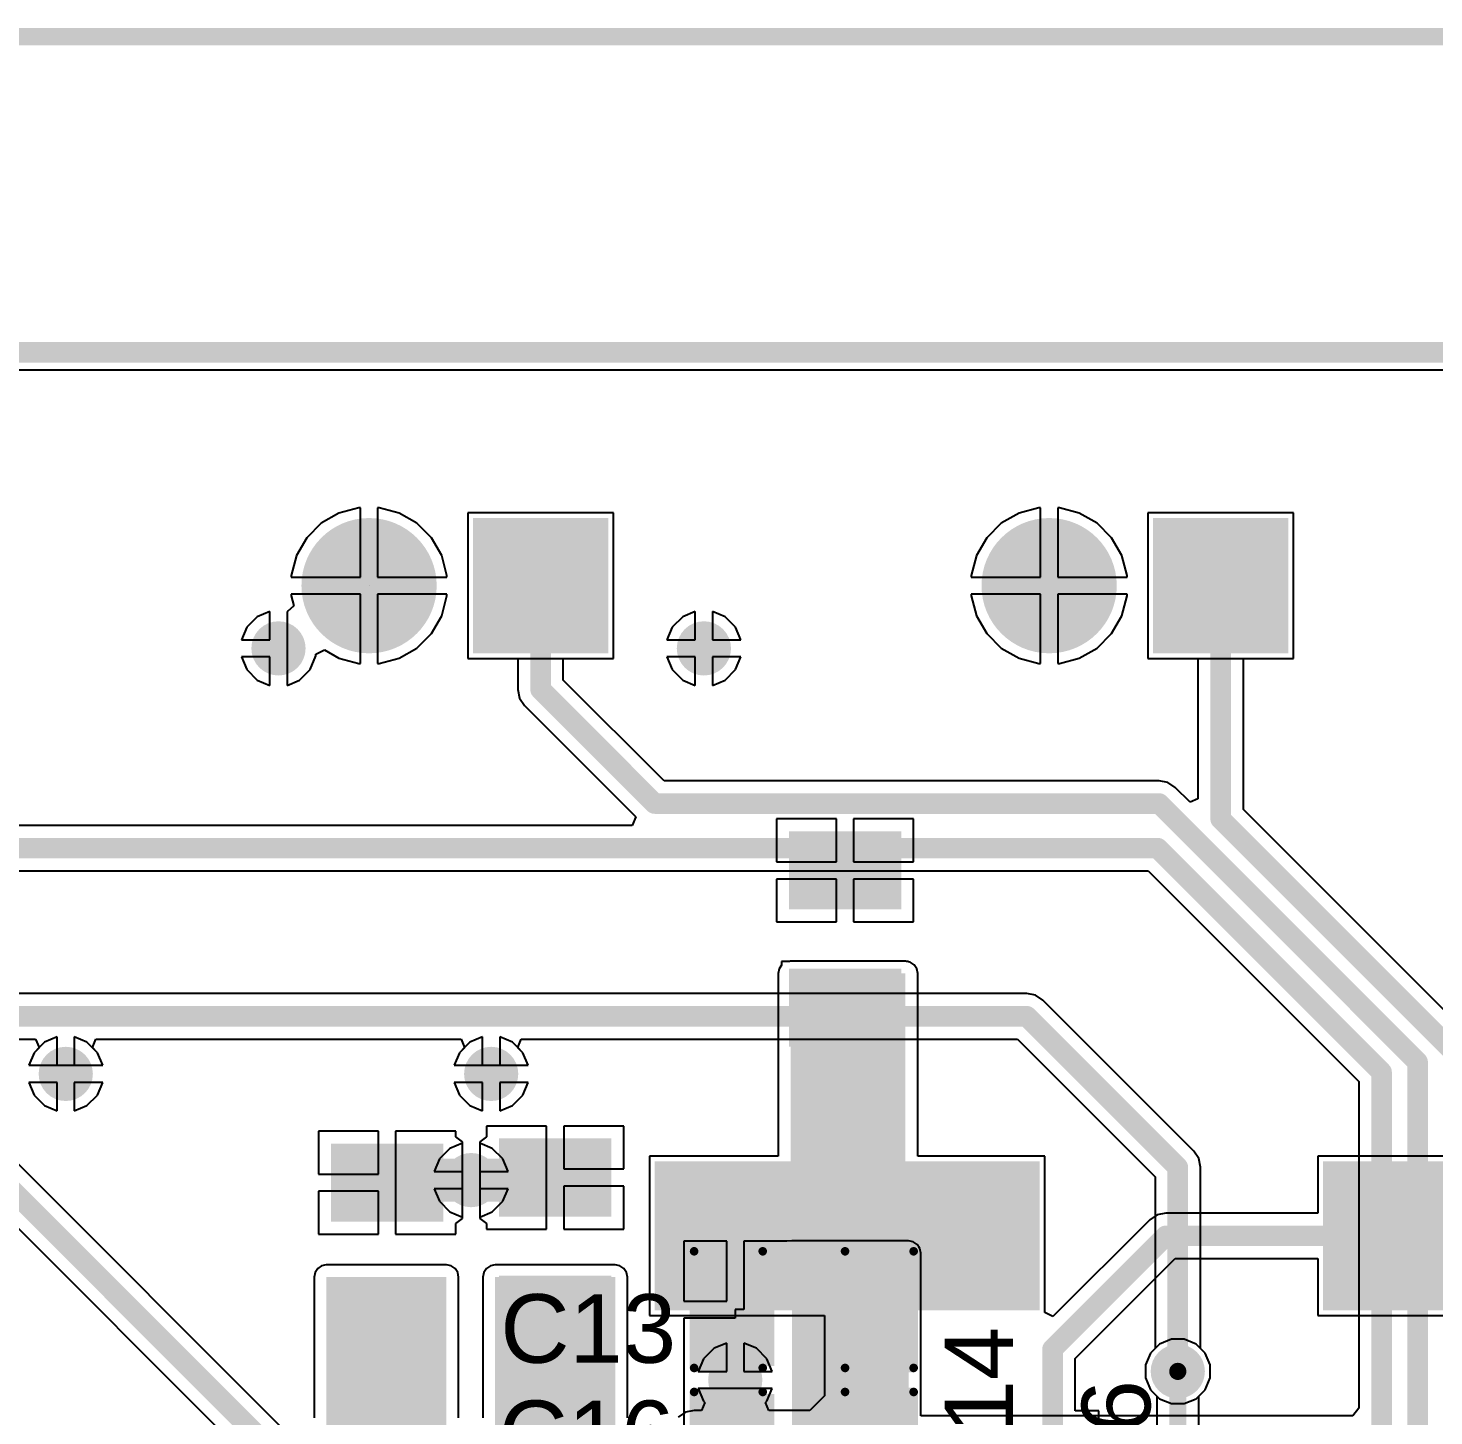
# Model space of a CAD drawing. Header units: millimetres. Extents: x -48 to 200, y -49 to 27.
# Drawn here: x 2.825 to 3.644, y 1.311 to 2.12 of the extents above; entities that cross this region are included whole.
import ezdxf

# ---------------------------------------------------------------- set-up
doc = ezdxf.new("R2010")
doc.units = ezdxf.units.MM
doc.header["$MEASUREMENT"] = 0
for name, color, linetype in [('BottomLayer', 5, 'Continuous'), ('BottomPaste', 16, 'Continuous'), ('BottomSolder', 6, 'Continuous'), ('Mechanical1', 6, 'Continuous'), ('Mechanical2', 216, 'Continuous'), ('MultiLayer', 9, 'Continuous'), ('PadHoleLayer', 156, 'Continuous'), ('TopLayer', 1, 'Continuous'), ('TopOverlay', 2, 'Continuous'), ('TopPaste', 8, 'Continuous'), ('TopSolder', 216, 'Continuous'), ('ViaHoleLayer', 16, 'Continuous')]:
    doc.layers.add(name, color=color, linetype=linetype)
doc.styles.add('Arial', font='', dxfattribs={"height": 0.2})
doc.styles.get('Arial').set_extended_font_data('Arial')

# ---------------------------------------------------------------- blocks, each defined once
blk = doc.blocks.new('MU00525_32_768K_B_35')
at = {"layer": 'BottomLayer'}
for points in [[(-0.0689, 0.03543), (-0.02953, 0.03543), (-0.02953, -0.03543), (-0.0689, -0.03543)], [(-0.0689, 0.03543), (-0.02953, 0.03543), (-0.02953, -0.03543), (-0.0689, -0.03543)], [(0.02953, 0.03543), (0.0689, 0.03543), (0.0689, -0.03543), (0.02953, -0.03543)]]:
    blk.add_hatch(color=5, dxfattribs=at).paths.add_polyline_path(points)
at = {"layer": 'BottomPaste'}
for points in [[(-0.0689, 0.03543), (-0.02953, 0.03543), (-0.02953, -0.03543), (-0.0689, -0.03543)], [(-0.0689, 0.03543), (-0.02953, 0.03543), (-0.02953, -0.03543), (-0.0689, -0.03543)], [(0.02953, 0.03543), (0.0689, 0.03543), (0.0689, -0.03543), (0.02953, -0.03543)]]:
    blk.add_hatch(color=16, dxfattribs=at).paths.add_polyline_path(points)
at = {"layer": 'BottomSolder'}
for points in [[(-0.0729, 0.03943), (-0.02553, 0.03943), (-0.02553, -0.03943), (-0.0729, -0.03943)], [(-0.0729, 0.03943), (-0.02553, 0.03943), (-0.02553, -0.03943), (-0.0729, -0.03943)], [(0.02553, 0.03943), (0.0729, 0.03943), (0.0729, -0.03943), (0.02553, -0.03943)]]:
    blk.add_hatch(color=6, dxfattribs=at).paths.add_polyline_path(points)
at = {"layer": 'Mechanical1'}
blk.add_hatch(color=6, dxfattribs=at).paths.add_polyline_path([(-0.0689, 0.03543), (-0.02953, 0.03543), (-0.02953, -0.03543), (-0.0689, -0.03543)])
blk = doc.blocks.new('J49SMH_B_G_G_K_8M0_B_36')
at = {"layer": 'BottomLayer'}
for points in [[(-0.30315, 0.03937), (-0.08661, 0.03937), (-0.08661, -0.03937), (-0.30315, -0.03937)], [(-0.30315, 0.03937), (-0.08661, 0.03937), (-0.08661, -0.03937), (-0.30315, -0.03937)], [(-0.30315, 0.03937), (-0.08661, 0.03937), (-0.08661, -0.03937), (-0.30315, -0.03937)], [(0.08661, 0.03937), (0.30315, 0.03937), (0.30315, -0.03937), (0.08661, -0.03937)]]:
    blk.add_hatch(color=5, dxfattribs=at).paths.add_polyline_path(points)
at = {"layer": 'BottomPaste'}
for points in [[(-0.30315, 0.03937), (-0.08661, 0.03937), (-0.08661, -0.03937), (-0.30315, -0.03937)], [(-0.30315, 0.03937), (-0.08661, 0.03937), (-0.08661, -0.03937), (-0.30315, -0.03937)], [(-0.30315, 0.03937), (-0.08661, 0.03937), (-0.08661, -0.03937), (-0.30315, -0.03937)], [(0.08661, 0.03937), (0.30315, 0.03937), (0.30315, -0.03937), (0.08661, -0.03937)]]:
    blk.add_hatch(color=16, dxfattribs=at).paths.add_polyline_path(points)
at = {"layer": 'BottomSolder'}
for points in [[(-0.30715, 0.04337), (-0.08261, 0.04337), (-0.08261, -0.04337), (-0.30715, -0.04337)], [(-0.30715, 0.04337), (-0.08261, 0.04337), (-0.08261, -0.04337), (-0.30715, -0.04337)], [(-0.30715, 0.04337), (-0.08261, 0.04337), (-0.08261, -0.04337), (-0.30715, -0.04337)], [(0.08261, 0.04337), (0.30715, 0.04337), (0.30715, -0.04337), (0.08261, -0.04337)]]:
    blk.add_hatch(color=6, dxfattribs=at).paths.add_polyline_path(points)
blk = doc.blocks.new('022232021_B_48')
at = {"layer": 'BottomLayer'}
blk.add_hatch(color=5, dxfattribs=at).paths.add_polyline_path([(-0.08543, 0.03543), (-0.01457, 0.03543), (-0.01457, -0.03543), (-0.08543, -0.03543)])
h = blk.add_hatch(color=5, dxfattribs=at)
edge = h.paths.add_edge_path()
edge.add_arc((0.05, 0), 0.03543, 0, 360)
at = {"layer": 'BottomSolder'}
blk.add_hatch(color=6, dxfattribs=at).paths.add_polyline_path([(-0.08943, 0.03943), (-0.01057, 0.03943), (-0.01057, -0.03943), (-0.08943, -0.03943)])
h = blk.add_hatch(color=6, dxfattribs=at)
edge = h.paths.add_edge_path()
edge.add_arc((0.05, 0), 0.03943, 0, 360)
at = {"layer": 'MultiLayer'}
blk.add_hatch(color=9, dxfattribs=at).paths.add_polyline_path([(-0.08543, 0.03543), (-0.01457, 0.03543), (-0.01457, -0.03543), (-0.08543, -0.03543)])
h = blk.add_hatch(color=9, dxfattribs=at)
edge = h.paths.add_edge_path()
edge.add_arc((0.05, 0), 0.03543, 0, 360)
at = {"layer": 'PadHoleLayer'}
h = blk.add_hatch(color=156, dxfattribs=at)
edge = h.paths.add_edge_path()
edge.add_arc((-0.05, 0), 0.02008, 0, 360)
h = blk.add_hatch(color=156, dxfattribs=at)
edge = h.paths.add_edge_path()
edge.add_arc((0.05, 0), 0.02008, 0, 360)
at = {"layer": 'TopLayer'}
blk.add_hatch(color=1, dxfattribs=at).paths.add_polyline_path([(-0.08543, 0.03543), (-0.01457, 0.03543), (-0.01457, -0.03543), (-0.08543, -0.03543)])
h = blk.add_hatch(color=1, dxfattribs=at)
edge = h.paths.add_edge_path()
edge.add_arc((0.05, 0), 0.03543, 0, 360)
at = {"layer": 'TopSolder'}
blk.add_hatch(color=216, dxfattribs=at).paths.add_polyline_path([(-0.08943, 0.03943), (-0.01057, 0.03943), (-0.01057, -0.03943), (-0.08943, -0.03943)])
h = blk.add_hatch(color=216, dxfattribs=at)
edge = h.paths.add_edge_path()
edge.add_arc((0.05, 0), 0.03943, 0, 360)
blk = doc.blocks.new('022232021_B_49')
at = {"layer": 'BottomLayer'}
blk.add_hatch(color=5, dxfattribs=at).paths.add_polyline_path([(-0.08543, 0.03543), (-0.01457, 0.03543), (-0.01457, -0.03543), (-0.08543, -0.03543)])
h = blk.add_hatch(color=5, dxfattribs=at)
edge = h.paths.add_edge_path()
edge.add_arc((0.05, 0), 0.03543, 0, 360)
at = {"layer": 'BottomSolder'}
blk.add_hatch(color=6, dxfattribs=at).paths.add_polyline_path([(-0.08943, 0.03943), (-0.01057, 0.03943), (-0.01057, -0.03943), (-0.08943, -0.03943)])
h = blk.add_hatch(color=6, dxfattribs=at)
edge = h.paths.add_edge_path()
edge.add_arc((0.05, 0), 0.03943, 0, 360)
at = {"layer": 'MultiLayer'}
blk.add_hatch(color=9, dxfattribs=at).paths.add_polyline_path([(-0.08543, 0.03543), (-0.01457, 0.03543), (-0.01457, -0.03543), (-0.08543, -0.03543)])
h = blk.add_hatch(color=9, dxfattribs=at)
edge = h.paths.add_edge_path()
edge.add_arc((0.05, 0), 0.03543, 0, 360)
at = {"layer": 'PadHoleLayer'}
h = blk.add_hatch(color=156, dxfattribs=at)
edge = h.paths.add_edge_path()
edge.add_arc((-0.05, 0), 0.02008, 0, 360)
h = blk.add_hatch(color=156, dxfattribs=at)
edge = h.paths.add_edge_path()
edge.add_arc((0.05, 0), 0.02008, 0, 360)
at = {"layer": 'TopLayer'}
blk.add_hatch(color=1, dxfattribs=at).paths.add_polyline_path([(-0.08543, 0.03543), (-0.01457, 0.03543), (-0.01457, -0.03543), (-0.08543, -0.03543)])
h = blk.add_hatch(color=1, dxfattribs=at)
edge = h.paths.add_edge_path()
edge.add_arc((0.05, 0), 0.03543, 0, 360)
at = {"layer": 'TopSolder'}
blk.add_hatch(color=216, dxfattribs=at).paths.add_polyline_path([(-0.08943, 0.03943), (-0.01057, 0.03943), (-0.01057, -0.03943), (-0.08943, -0.03943)])
h = blk.add_hatch(color=216, dxfattribs=at)
edge = h.paths.add_edge_path()
edge.add_arc((0.05, 0), 0.03943, 0, 360)
blk = doc.blocks.new('CAP_0805_B_58')
at = {"layer": 'BottomLayer'}
for points in [[(-0.06, 0.03), (-0.02, 0.03), (-0.02, -0.03), (-0.06, -0.03)], [(0.02, 0.03), (0.06, 0.03), (0.06, -0.03), (0.02, -0.03)]]:
    blk.add_hatch(color=5, dxfattribs=at).paths.add_polyline_path(points)
at = {"layer": 'BottomPaste'}
for points in [[(-0.06, 0.03), (-0.02, 0.03), (-0.02, -0.03), (-0.06, -0.03)], [(0.02, 0.03), (0.06, 0.03), (0.06, -0.03), (0.02, -0.03)]]:
    blk.add_hatch(color=16, dxfattribs=at).paths.add_polyline_path(points)
at = {"layer": 'BottomSolder'}
for points in [[(-0.06276, 0.03276), (-0.01724, 0.03276), (-0.01724, -0.03276), (-0.06276, -0.03276)], [(0.01724, 0.03276), (0.06276, 0.03276), (0.06276, -0.03276), (0.01724, -0.03276)]]:
    blk.add_hatch(color=6, dxfattribs=at).paths.add_polyline_path(points)
blk = doc.blocks.new('CAP_0805_B_59')
at = {"layer": 'BottomLayer'}
for points in [[(-0.06, 0.03), (-0.02, 0.03), (-0.02, -0.03), (-0.06, -0.03)], [(0.02, 0.03), (0.06, 0.03), (0.06, -0.03), (0.02, -0.03)]]:
    blk.add_hatch(color=5, dxfattribs=at).paths.add_polyline_path(points)
at = {"layer": 'BottomPaste'}
for points in [[(-0.06, 0.03), (-0.02, 0.03), (-0.02, -0.03), (-0.06, -0.03)], [(0.02, 0.03), (0.06, 0.03), (0.06, -0.03), (0.02, -0.03)]]:
    blk.add_hatch(color=16, dxfattribs=at).paths.add_polyline_path(points)
at = {"layer": 'BottomSolder'}
for points in [[(-0.06276, 0.03276), (-0.01724, 0.03276), (-0.01724, -0.03276), (-0.06276, -0.03276)], [(0.01724, 0.03276), (0.06276, 0.03276), (0.06276, -0.03276), (0.01724, -0.03276)]]:
    blk.add_hatch(color=6, dxfattribs=at).paths.add_polyline_path(points)
blk = doc.blocks.new('CAP_0805_B_61')
at = {"layer": 'BottomLayer'}
for points in [[(-0.06, 0.03), (-0.02, 0.03), (-0.02, -0.03), (-0.06, -0.03)], [(0.02, 0.03), (0.06, 0.03), (0.06, -0.03), (0.02, -0.03)]]:
    blk.add_hatch(color=5, dxfattribs=at).paths.add_polyline_path(points)
at = {"layer": 'BottomPaste'}
for points in [[(-0.06, 0.03), (-0.02, 0.03), (-0.02, -0.03), (-0.06, -0.03)], [(0.02, 0.03), (0.06, 0.03), (0.06, -0.03), (0.02, -0.03)]]:
    blk.add_hatch(color=16, dxfattribs=at).paths.add_polyline_path(points)
at = {"layer": 'BottomSolder'}
for points in [[(-0.06276, 0.03276), (-0.01724, 0.03276), (-0.01724, -0.03276), (-0.06276, -0.03276)], [(0.01724, 0.03276), (0.06276, 0.03276), (0.06276, -0.03276), (0.01724, -0.03276)]]:
    blk.add_hatch(color=6, dxfattribs=at).paths.add_polyline_path(points)
blk = doc.blocks.new('CAP_0805_62')
at = {"layer": 'TopLayer'}
for points in [[(-0.06, 0.03), (-0.02, 0.03), (-0.02, -0.03), (-0.06, -0.03)], [(0.02, 0.03), (0.06, 0.03), (0.06, -0.03), (0.02, -0.03)]]:
    blk.add_hatch(color=1, dxfattribs=at).paths.add_polyline_path(points)
at = {"layer": 'TopPaste'}
for points in [[(-0.06, 0.03), (-0.02, 0.03), (-0.02, -0.03), (-0.06, -0.03)], [(0.02, 0.03), (0.06, 0.03), (0.06, -0.03), (0.02, -0.03)]]:
    blk.add_hatch(color=8, dxfattribs=at).paths.add_polyline_path(points)
at = {"layer": 'TopSolder'}
for points in [[(-0.06276, 0.03276), (-0.01724, 0.03276), (-0.01724, -0.03276), (-0.06276, -0.03276)], [(0.01724, 0.03276), (0.06276, 0.03276), (0.06276, -0.03276), (0.01724, -0.03276)]]:
    blk.add_hatch(color=216, dxfattribs=at).paths.add_polyline_path(points)
at = {"layer": 'TopOverlay', "const_width": 0.005}
for points in [[(-0.064, -0.034), (-0.064, 0.034)], [(-0.064, 0.034), (-0.024, 0.034)], [(0.024, 0.034), (0.064, 0.034)], [(0.064, -0.034), (0.064, 0.034)], [(-0.064, -0.034), (-0.024, -0.034)], [(0.024, -0.034), (0.064, -0.034)]]:
    blk.add_lwpolyline(points, dxfattribs=at)
at = {"layer": 'TopOverlay', "const_width": 0.0025}
for points in [[(-0.06525, 0.034, 1), (-0.06275, 0.034, 1)], [(-0.06525, 0.034, 1), (-0.06275, 0.034, 1)], [(-0.02525, 0.034, 1), (-0.02275, 0.034, 1)], [(0.02275, 0.034, 1), (0.02525, 0.034, 1)], [(0.06275, 0.034, 1), (0.06525, 0.034, 1)], [(0.06275, 0.034, 1), (0.06525, 0.034, 1)], [(-0.06525, -0.034, 1), (-0.06275, -0.034, 1)], [(-0.06525, -0.034, 1), (-0.06275, -0.034, 1)], [(-0.02525, -0.034, 1), (-0.02275, -0.034, 1)], [(0.02275, -0.034, 1), (0.02525, -0.034, 1)], [(0.06275, -0.034, 1), (0.06525, -0.034, 1)], [(0.06275, -0.034, 1), (0.06525, -0.034, 1)]]:
    blk.add_lwpolyline(points, format="xyb", close=True, dxfattribs=at)
blk = doc.blocks.new('CAP_0805_65')
at = {"layer": 'TopLayer'}
for points in [[(-0.06, 0.03), (-0.02, 0.03), (-0.02, -0.03), (-0.06, -0.03)], [(0.02, 0.03), (0.06, 0.03), (0.06, -0.03), (0.02, -0.03)]]:
    blk.add_hatch(color=1, dxfattribs=at).paths.add_polyline_path(points)
at = {"layer": 'TopPaste'}
for points in [[(-0.06, 0.03), (-0.02, 0.03), (-0.02, -0.03), (-0.06, -0.03)], [(0.02, 0.03), (0.06, 0.03), (0.06, -0.03), (0.02, -0.03)]]:
    blk.add_hatch(color=8, dxfattribs=at).paths.add_polyline_path(points)
at = {"layer": 'TopSolder'}
for points in [[(-0.06276, 0.03276), (-0.01724, 0.03276), (-0.01724, -0.03276), (-0.06276, -0.03276)], [(0.01724, 0.03276), (0.06276, 0.03276), (0.06276, -0.03276), (0.01724, -0.03276)]]:
    blk.add_hatch(color=216, dxfattribs=at).paths.add_polyline_path(points)
at = {"layer": 'TopOverlay', "const_width": 0.005}
for points in [[(-0.064, 0.034), (-0.024, 0.034)], [(-0.064, -0.034), (-0.064, 0.034)], [(0.024, 0.034), (0.064, 0.034)], [(0.064, -0.034), (0.064, 0.034)], [(-0.064, -0.034), (-0.024, -0.034)], [(0.024, -0.034), (0.064, -0.034)]]:
    blk.add_lwpolyline(points, dxfattribs=at)
at = {"layer": 'TopOverlay', "const_width": 0.0025}
for points in [[(-0.06525, 0.034, 1), (-0.06275, 0.034, 1)], [(-0.06525, 0.034, 1), (-0.06275, 0.034, 1)], [(-0.02525, 0.034, 1), (-0.02275, 0.034, 1)], [(0.02275, 0.034, 1), (0.02525, 0.034, 1)], [(0.06275, 0.034, 1), (0.06525, 0.034, 1)], [(0.06275, 0.034, 1), (0.06525, 0.034, 1)], [(-0.06525, -0.034, 1), (-0.06275, -0.034, 1)], [(-0.06525, -0.034, 1), (-0.06275, -0.034, 1)], [(-0.02525, -0.034, 1), (-0.02275, -0.034, 1)], [(0.02275, -0.034, 1), (0.02525, -0.034, 1)], [(0.06275, -0.034, 1), (0.06525, -0.034, 1)], [(0.06275, -0.034, 1), (0.06525, -0.034, 1)]]:
    blk.add_lwpolyline(points, format="xyb", close=True, dxfattribs=at)

msp = doc.modelspace()

# ---------------------------------------------------------------- hatches: boundary and pattern name
at = {"layer": 'BottomLayer'}
h = msp.add_hatch(color=5, dxfattribs=at)
edge = h.paths.add_edge_path()
edge.add_arc((2.97068, 1.75844), 0.01181, 0, 360)
h = msp.add_hatch(color=5, dxfattribs=at)
edge = h.paths.add_edge_path()
edge.add_arc((3.21871, 1.75844), 0.01181, 0, 360)
for points in [[(3.26924, 1.384), (3.33624, 1.384), (3.33624, 1.569), (3.26924, 1.569)], [(2.99857, 1.303), (3.06857, 1.303), (3.06857, 1.392), (2.99857, 1.392)], [(3.097, 1.303), (3.167, 1.303), (3.167, 1.392), (3.097, 1.392)]]:
    msp.add_hatch(color=5, dxfattribs=at).paths.add_polyline_path(points)
h = msp.add_hatch(color=5, dxfattribs=at)
edge = h.paths.add_edge_path()
edge.add_arc((2.84666, 1.51041), 0.01181, 0, 360)
h = msp.add_hatch(color=5, dxfattribs=at)
edge = h.paths.add_edge_path()
edge.add_arc((3.09469, 1.51041), 0.01181, 0, 360)
h = msp.add_hatch(color=5, dxfattribs=at)
edge = h.paths.add_edge_path()
edge.add_arc((3.083, 1.4485), 0.01181, 0, 360)
h = msp.add_hatch(color=5, dxfattribs=at)
edge = h.paths.add_edge_path()
edge.add_arc((3.495, 1.337), 0.01181, 0, 360)
h = msp.add_hatch(color=5, dxfattribs=at)
edge = h.paths.add_edge_path()
edge.add_arc((3.237, 1.332), 0.01181, 0, 360)
at = {"layer": 'BottomSolder'}
h = msp.add_hatch(color=6, dxfattribs=at)
edge = h.paths.add_edge_path()
edge.add_arc((2.97068, 1.75844), 0.01581, 0, 360)
h = msp.add_hatch(color=6, dxfattribs=at)
edge = h.paths.add_edge_path()
edge.add_arc((3.21871, 1.75844), 0.01581, 0, 360)
h = msp.add_hatch(color=6, dxfattribs=at)
edge = h.paths.add_edge_path()
edge.add_arc((2.84666, 1.51041), 0.01581, 0, 360)
h = msp.add_hatch(color=6, dxfattribs=at)
edge = h.paths.add_edge_path()
edge.add_arc((3.09469, 1.51041), 0.01581, 0, 360)
h = msp.add_hatch(color=6, dxfattribs=at)
edge = h.paths.add_edge_path()
edge.add_arc((3.083, 1.4485), 0.01581, 0, 360)
h = msp.add_hatch(color=6, dxfattribs=at)
edge = h.paths.add_edge_path()
edge.add_arc((3.495, 1.337), 0.01581, 0, 360)
h = msp.add_hatch(color=6, dxfattribs=at)
edge = h.paths.add_edge_path()
edge.add_arc((3.237, 1.332), 0.01581, 0, 360)
at = {"layer": 'TopLayer'}
h = msp.add_hatch(color=1, dxfattribs=at)
edge = h.paths.add_edge_path()
edge.add_arc((2.97068, 1.75844), 0.01181, 0, 360)
h = msp.add_hatch(color=1, dxfattribs=at)
edge = h.paths.add_edge_path()
edge.add_arc((3.21871, 1.75844), 0.01181, 0, 360)
h = msp.add_hatch(color=1, dxfattribs=at)
edge = h.paths.add_edge_path()
edge.add_arc((2.84666, 1.51041), 0.01181, 0, 360)
h = msp.add_hatch(color=1, dxfattribs=at)
edge = h.paths.add_edge_path()
edge.add_arc((3.09469, 1.51041), 0.01181, 0, 360)
h = msp.add_hatch(color=1, dxfattribs=at)
edge = h.paths.add_edge_path()
edge.add_arc((3.083, 1.4485), 0.01181, 0, 360)
msp.add_hatch(color=1, dxfattribs=at).paths.add_polyline_path([(3.27, 1.199), (3.338, 1.199), (3.338, 1.406), (3.27, 1.406)])
h = msp.add_hatch(color=1, dxfattribs=at)
edge = h.paths.add_edge_path()
edge.add_arc((3.495, 1.337), 0.01181, 0, 360)
h = msp.add_hatch(color=1, dxfattribs=at)
edge = h.paths.add_edge_path()
edge.add_arc((3.237, 1.332), 0.01181, 0, 360)
at = {"layer": 'TopSolder'}
h = msp.add_hatch(color=216, dxfattribs=at)
edge = h.paths.add_edge_path()
edge.add_arc((2.97068, 1.75844), 0.01581, 0, 360)
h = msp.add_hatch(color=216, dxfattribs=at)
edge = h.paths.add_edge_path()
edge.add_arc((3.21871, 1.75844), 0.01581, 0, 360)
h = msp.add_hatch(color=216, dxfattribs=at)
edge = h.paths.add_edge_path()
edge.add_arc((2.84666, 1.51041), 0.01581, 0, 360)
h = msp.add_hatch(color=216, dxfattribs=at)
edge = h.paths.add_edge_path()
edge.add_arc((3.09469, 1.51041), 0.01581, 0, 360)
h = msp.add_hatch(color=216, dxfattribs=at)
edge = h.paths.add_edge_path()
edge.add_arc((3.083, 1.4485), 0.01581, 0, 360)
h = msp.add_hatch(color=216, dxfattribs=at)
edge = h.paths.add_edge_path()
edge.add_arc((3.495, 1.337), 0.01581, 0, 360)
h = msp.add_hatch(color=216, dxfattribs=at)
edge = h.paths.add_edge_path()
edge.add_arc((3.237, 1.332), 0.01581, 0, 360)
at = {"layer": 'ViaHoleLayer'}
h = msp.add_hatch(color=16, dxfattribs=at)
edge = h.paths.add_edge_path()
edge.add_arc((2.97068, 1.75844), 0.00591, 0, 360)
h = msp.add_hatch(color=16, dxfattribs=at)
edge = h.paths.add_edge_path()
edge.add_arc((3.21871, 1.75844), 0.00591, 0, 360)
h = msp.add_hatch(color=16, dxfattribs=at)
edge = h.paths.add_edge_path()
edge.add_arc((2.84666, 1.51041), 0.00591, 0, 360)
h = msp.add_hatch(color=16, dxfattribs=at)
edge = h.paths.add_edge_path()
edge.add_arc((3.09469, 1.51041), 0.00591, 0, 360)
h = msp.add_hatch(color=16, dxfattribs=at)
edge = h.paths.add_edge_path()
edge.add_arc((3.083, 1.4485), 0.00591, 0, 360)
h = msp.add_hatch(color=16, dxfattribs=at)
edge = h.paths.add_edge_path()
edge.add_arc((3.237, 1.332), 0.00591, 0, 360)
h = msp.add_hatch(color=16, dxfattribs=at)
edge = h.paths.add_edge_path()
edge.add_arc((3.495, 1.337), 0.00591, 0, 360)

# ---------------------------------------------------------------- linework, layer by layer
at = {"layer": 'BottomLayer'}
for p, q in [((-0.0568, 1.9208), (3.9228, 1.9208)), ((3.00596, 1.83734), (2.9956, 1.83136)), ((3.01752, 1.84043), (3.00596, 1.83734)), ((3.0185, 1.84043), (3.01752, 1.84043)), ((3.0185, 1.8), (3.0185, 1.84043)), ((3.02948, 1.84043), (3.0285, 1.84043)), ((3.0285, 1.84043), (3.0285, 1.8)), ((3.04104, 1.83734), (3.02948, 1.84043)), ((3.0514, 1.83136), (3.04104, 1.83734)), ((3.16593, 1.83743), (3.08107, 1.83743)), ((3.08107, 1.83743), (3.08107, 1.75257)), ((3.16593, 1.75257), (3.16593, 1.83743)), ((3.40246, 1.83734), (3.3921, 1.83136)), ((3.41402, 1.84043), (3.40246, 1.83734)), ((3.415, 1.84043), (3.41402, 1.84043)), ((3.415, 1.8), (3.415, 1.84043)), ((3.42598, 1.84043), (3.425, 1.84043)), ((3.425, 1.84043), (3.425, 1.8)), ((3.43754, 1.83734), (3.42598, 1.84043)), ((3.4479, 1.83136), (3.43754, 1.83734)), ((3.56243, 1.83743), (3.47757, 1.83743)), ((3.47757, 1.83743), (3.47757, 1.75257)), ((3.56243, 1.75257), (3.56243, 1.83743)), ((2.9956, 1.83136), (2.98714, 1.8229)), ((3.05986, 1.8229), (3.0514, 1.83136)), ((3.3921, 1.83136), (3.38364, 1.8229)), ((3.45636, 1.8229), (3.4479, 1.83136)), ((2.98714, 1.8229), (2.98116, 1.81254)), ((3.06584, 1.81254), (3.05986, 1.8229)), ((3.38364, 1.8229), (3.37766, 1.81254)), ((3.46234, 1.81254), (3.45636, 1.8229)), ((2.98116, 1.81254), (2.97807, 1.80098)), ((3.06893, 1.80098), (3.06584, 1.81254)), ((3.37766, 1.81254), (3.37457, 1.80098)), ((3.46543, 1.80098), (3.46234, 1.81254)), ((2.98682, 1.28993), (2.46987, 1.80687)), ((2.97807, 1.80098), (2.97807, 1.8)), ((2.97807, 1.8), (3.0185, 1.8)), ((3.0235, 1.795), (3.0235, 1.795)), ((3.0235, 1.795), (3.0235, 1.795)), ((3.0235, 1.795), (3.0235, 1.795)), ((3.0285, 1.8), (3.06893, 1.8)), ((3.06893, 1.8), (3.06893, 1.80098)), ((3.37457, 1.80098), (3.37457, 1.8)), ((3.37457, 1.8), (3.415, 1.8)), ((3.425, 1.8), (3.46543, 1.8)), ((3.46543, 1.8), (3.46543, 1.80098)), ((3.0185, 1.79), (2.97807, 1.79)), ((2.97807, 1.79), (2.97807, 1.78902)), ((2.97807, 1.78902), (2.97963, 1.7832)), ((3.0185, 1.74957), (3.0185, 1.79)), ((3.06893, 1.79), (3.0285, 1.79)), ((3.0285, 1.79), (3.0285, 1.74957)), ((3.06584, 1.77746), (3.06893, 1.78902)), ((3.06893, 1.78902), (3.06893, 1.79)), ((3.415, 1.79), (3.37457, 1.79)), ((3.37457, 1.79), (3.37457, 1.78902)), ((3.37457, 1.78902), (3.37766, 1.77746)), ((3.415, 1.74957), (3.415, 1.79)), ((3.46543, 1.79), (3.425, 1.79)), ((3.425, 1.79), (3.425, 1.74957)), ((3.46234, 1.77746), (3.46543, 1.78902)), ((3.46543, 1.78902), (3.46543, 1.79)), ((2.45501, 1.78425), (3.00027, 1.23899)), ((2.96568, 1.77998), (2.95832, 1.77693)), ((2.96568, 1.76344), (2.96568, 1.77998)), ((2.97587, 1.7799), (2.97568, 1.77998)), ((2.97568, 1.77998), (2.97568, 1.75844)), ((2.97963, 1.7832), (2.97587, 1.7799)), ((3.21371, 1.77998), (3.20635, 1.77693)), ((3.21371, 1.76344), (3.21371, 1.77998)), ((3.23106, 1.77693), (3.22371, 1.77998)), ((3.22371, 1.77998), (3.22371, 1.76344)), ((2.95219, 1.7708), (2.94914, 1.76344)), ((2.95832, 1.77693), (2.95219, 1.7708)), ((3.05986, 1.7671), (3.06584, 1.77746)), ((3.20022, 1.7708), (3.19717, 1.76344)), ((3.20635, 1.77693), (3.20022, 1.7708)), ((3.2372, 1.7708), (3.23106, 1.77693)), ((3.24025, 1.76344), (3.2372, 1.7708)), ((3.37766, 1.77746), (3.38364, 1.7671)), ((3.45636, 1.7671), (3.46234, 1.77746)), ((2.94914, 1.76344), (2.96568, 1.76344)), ((3.0514, 1.75864), (3.05986, 1.7671)), ((3.19717, 1.76344), (3.21371, 1.76344)), ((3.22371, 1.76344), (3.24025, 1.76344)), ((3.38364, 1.7671), (3.3921, 1.75864)), ((3.4479, 1.75864), (3.45636, 1.7671)), ((2.97568, 1.75844), (2.97568, 1.7369)), ((2.98917, 1.74609), (2.99249, 1.7541)), ((2.99249, 1.75512), (2.99749, 1.75756)), ((2.99249, 1.7541), (2.99249, 1.75512)), ((2.99749, 1.75756), (3.00596, 1.75266)), ((3.04104, 1.75266), (3.0514, 1.75864)), ((3.3921, 1.75864), (3.40246, 1.75266)), ((3.43754, 1.75266), (3.4479, 1.75864)), ((2.96568, 1.75344), (2.94914, 1.75344)), ((2.94914, 1.75344), (2.95219, 1.74609)), ((2.95219, 1.74609), (2.95832, 1.73995)), ((2.96568, 1.7369), (2.96568, 1.75344)), ((2.98303, 1.73995), (2.98917, 1.74609)), ((3.00596, 1.75266), (3.01752, 1.74957)), ((3.01752, 1.74957), (3.0185, 1.74957)), ((3.0285, 1.74957), (3.02948, 1.74957)), ((3.02948, 1.74957), (3.04104, 1.75266)), ((3.08107, 1.75257), (3.16593, 1.75257)), ((3.21371, 1.75344), (3.19717, 1.75344)), ((3.19717, 1.75344), (3.20022, 1.74609)), ((3.20022, 1.74609), (3.20635, 1.73995)), ((3.21371, 1.7369), (3.21371, 1.75344)), ((3.24025, 1.75344), (3.22371, 1.75344)), ((3.22371, 1.75344), (3.22371, 1.7369)), ((3.23106, 1.73995), (3.2372, 1.74609)), ((3.2372, 1.74609), (3.24025, 1.75344)), ((3.40246, 1.75266), (3.41402, 1.74957)), ((3.41402, 1.74957), (3.415, 1.74957)), ((3.425, 1.74957), (3.42598, 1.74957)), ((3.42598, 1.74957), (3.43754, 1.75266)), ((3.47757, 1.75257), (3.56243, 1.75257)), ((2.95832, 1.73995), (2.96568, 1.7369)), ((2.97568, 1.7369), (2.98303, 1.73995)), ((3.20635, 1.73995), (3.21371, 1.7369)), ((3.22371, 1.7369), (3.23106, 1.73995)), ((3.296, 1.659), (3.261, 1.659)), ((3.261, 1.659), (3.261, 1.634)), ((3.296, 1.634), (3.296, 1.659)), ((3.341, 1.659), (3.306, 1.659)), ((3.306, 1.659), (3.306, 1.634)), ((3.341, 1.634), (3.341, 1.659)), ((3.261, 1.634), (3.296, 1.634)), ((3.306, 1.634), (3.341, 1.634)), ((3.296, 1.624), (3.261, 1.624)), ((3.261, 1.624), (3.261, 1.599)), ((3.296, 1.599), (3.296, 1.624)), ((3.341, 1.624), (3.306, 1.624)), ((3.306, 1.624), (3.306, 1.599)), ((3.341, 1.599), (3.341, 1.624)), ((3.261, 1.599), (3.296, 1.599)), ((3.306, 1.599), (3.341, 1.599)), ((3.264, 1.57376), (3.26264, 1.57173)), ((3.26855, 1.576), (3.264, 1.576)), ((3.264, 1.576), (3.264, 1.57376)), ((3.26924, 1.57614), (3.26855, 1.576)), ((3.33624, 1.57614), (3.26924, 1.57614)), ((3.33693, 1.576), (3.33624, 1.57614)), ((3.338, 1.576), (3.33693, 1.576)), ((3.338, 1.57579), (3.338, 1.576)), ((3.33897, 1.57559), (3.338, 1.57579)), ((3.34128, 1.57405), (3.33897, 1.57559)), ((3.34283, 1.57173), (3.34128, 1.57405)), ((3.26264, 1.57173), (3.2621, 1.569)), ((3.2621, 1.569), (3.2621, 1.46237)), ((3.34337, 1.569), (3.34283, 1.57173)), ((3.34337, 1.46237), (3.34337, 1.569)), ((2.83431, 1.5289), (2.82817, 1.52276)), ((2.84166, 1.53195), (2.83431, 1.5289)), ((2.84166, 1.51541), (2.84166, 1.53195)), ((2.85902, 1.5289), (2.85166, 1.53195)), ((2.85166, 1.53195), (2.85166, 1.51541)), ((2.86515, 1.52276), (2.85902, 1.5289)), ((3.08234, 1.5289), (3.0762, 1.52276)), ((3.08969, 1.53195), (3.08234, 1.5289)), ((3.08969, 1.51541), (3.08969, 1.53195)), ((3.10705, 1.5289), (3.09969, 1.53195)), ((3.09969, 1.53195), (3.09969, 1.51541)), ((3.11318, 1.52276), (3.10705, 1.5289)), ((2.82817, 1.52276), (2.82512, 1.51541)), ((2.8682, 1.51541), (2.86515, 1.52276)), ((3.0762, 1.52276), (3.07316, 1.51541)), ((3.11623, 1.51541), (3.11318, 1.52276)), ((2.82512, 1.51541), (2.84166, 1.51541)), ((2.85166, 1.51541), (2.8682, 1.51541)), ((3.07316, 1.51541), (3.08969, 1.51541)), ((3.09969, 1.51541), (3.11623, 1.51541)), ((2.84166, 1.50541), (2.82512, 1.50541)), ((2.82512, 1.50541), (2.82817, 1.49805)), ((2.84166, 1.48887), (2.84166, 1.50541)), ((2.8682, 1.50541), (2.85166, 1.50541)), ((2.85166, 1.50541), (2.85166, 1.48887)), ((2.86515, 1.49805), (2.8682, 1.50541)), ((3.08969, 1.50541), (3.07316, 1.50541)), ((3.07316, 1.50541), (3.0762, 1.49805)), ((3.08969, 1.48887), (3.08969, 1.50541)), ((3.11623, 1.50541), (3.09969, 1.50541)), ((3.09969, 1.50541), (3.09969, 1.48887)), ((3.11318, 1.49805), (3.11623, 1.50541)), ((2.82817, 1.49805), (2.83431, 1.49192)), ((2.83431, 1.49192), (2.84166, 1.48887)), ((2.85166, 1.48887), (2.85902, 1.49192)), ((2.85902, 1.49192), (2.86515, 1.49805)), ((3.0762, 1.49805), (3.08234, 1.49192)), ((3.08234, 1.49192), (3.08969, 1.48887)), ((3.09969, 1.48887), (3.10705, 1.49192)), ((3.10705, 1.49192), (3.11318, 1.49805)), ((3.029, 1.477), (2.994, 1.477)), ((2.994, 1.477), (2.994, 1.452)), ((3.029, 1.452), (3.029, 1.477)), ((3.074, 1.477), (3.039, 1.477)), ((3.039, 1.477), (3.039, 1.447)), ((3.074, 1.47379), (3.074, 1.477)), ((3.127, 1.48), (3.092, 1.48)), ((3.092, 1.48), (3.092, 1.47379)), ((3.127, 1.45), (3.127, 1.48)), ((3.172, 1.48), (3.137, 1.48)), ((3.137, 1.48), (3.137, 1.455)), ((3.172, 1.455), (3.172, 1.48)), ((3.078, 1.47081), (3.074, 1.47379)), ((3.078, 1.4485), (3.078, 1.47081)), ((3.092, 1.47379), (3.088, 1.47081)), ((3.088, 1.47081), (3.088, 1.4485)), ((3.2621, 1.46237), (3.18697, 1.46237)), ((3.18697, 1.46237), (3.18697, 1.36963)), ((3.4175, 1.46237), (3.34337, 1.46237)), ((3.4175, 1.37132), (3.4175, 1.46237)), ((3.65186, 1.46237), (3.57673, 1.46237)), ((3.57673, 1.46237), (3.57673, 1.42925)), ((2.994, 1.452), (3.029, 1.452)), ((3.137, 1.455), (3.172, 1.455)), ((3.039, 1.447), (3.039, 1.417)), ((3.078, 1.42619), (3.078, 1.4485)), ((3.088, 1.4485), (3.088, 1.42619)), ((3.127, 1.42), (3.127, 1.45)), ((3.172, 1.445), (3.137, 1.445)), ((3.137, 1.445), (3.137, 1.42)), ((3.172, 1.42), (3.172, 1.445)), ((3.029, 1.442), (2.994, 1.442)), ((2.994, 1.442), (2.994, 1.417)), ((3.029, 1.417), (3.029, 1.442)), ((3.074, 1.42321), (3.078, 1.42619)), ((3.088, 1.42619), (3.092, 1.42321)), ((3.48293, 1.42825), (3.47863, 1.42537)), ((3.488, 1.42925), (3.48293, 1.42825)), ((3.57673, 1.42925), (3.488, 1.42925)), ((3.074, 1.417), (3.074, 1.42321)), ((3.092, 1.42321), (3.092, 1.42)), ((3.092, 1.42), (3.127, 1.42)), ((3.137, 1.42), (3.172, 1.42)), ((3.47863, 1.42537), (3.42223, 1.36898)), ((2.994, 1.417), (3.029, 1.417)), ((3.039, 1.417), (3.074, 1.417)), ((3.43525, 1.34451), (3.49349, 1.40275)), ((3.49349, 1.40275), (3.57673, 1.40275)), ((3.57673, 1.40275), (3.57673, 1.36963)), ((2.99198, 1.39473), (2.99144, 1.392)), ((2.99353, 1.39705), (2.99198, 1.39473)), ((2.99584, 1.39859), (2.99353, 1.39705)), ((2.99857, 1.39914), (2.99584, 1.39859)), ((3.06857, 1.39914), (2.99857, 1.39914)), ((3.07131, 1.39859), (3.06857, 1.39914)), ((3.07362, 1.39705), (3.07131, 1.39859)), ((3.07517, 1.39473), (3.07362, 1.39705)), ((3.07571, 1.392), (3.07517, 1.39473)), ((3.09041, 1.39473), (3.08986, 1.392)), ((3.09195, 1.39705), (3.09041, 1.39473)), ((3.09427, 1.39859), (3.09195, 1.39705)), ((3.097, 1.39914), (3.09427, 1.39859)), ((3.167, 1.39914), (3.097, 1.39914)), ((3.16973, 1.39859), (3.167, 1.39914)), ((3.17205, 1.39705), (3.16973, 1.39859)), ((3.17359, 1.39473), (3.17205, 1.39705)), ((3.17414, 1.392), (3.17359, 1.39473)), ((2.99144, 1.392), (2.99144, 1.31)), ((3.07571, 1.31), (3.07571, 1.392)), ((3.08986, 1.392), (3.08986, 1.31)), ((3.17414, 1.31), (3.17414, 1.392)), ((3.18697, 1.36963), (3.28898, 1.36963)), ((3.28898, 1.36963), (3.28898, 1.32273)), ((3.42223, 1.36898), (3.4175, 1.37132)), ((3.57673, 1.36963), (3.80727, 1.36963)), ((3.232, 1.35354), (3.22465, 1.35049)), ((3.232, 1.337), (3.232, 1.35354)), ((3.24935, 1.35049), (3.242, 1.35354)), ((3.242, 1.35354), (3.242, 1.337)), ((3.48434, 1.35295), (3.47905, 1.34766)), ((3.49126, 1.35581), (3.48434, 1.35295)), ((3.49874, 1.35581), (3.49126, 1.35581)), ((3.50566, 1.35295), (3.49874, 1.35581)), ((3.51095, 1.34766), (3.50566, 1.35295)), ((3.21851, 1.34435), (3.21546, 1.337)), ((3.22465, 1.35049), (3.21851, 1.34435)), ((3.25549, 1.34435), (3.24935, 1.35049)), ((3.25854, 1.337), (3.25549, 1.34435)), ((3.43525, 1.314), (3.43525, 1.34451)), ((3.47905, 1.34766), (3.47619, 1.34074)), ((3.51381, 1.34074), (3.51095, 1.34766)), ((3.21546, 1.337), (3.232, 1.337)), ((3.242, 1.337), (3.25854, 1.337)), ((3.47619, 1.34074), (3.47619, 1.33326)), ((3.51381, 1.33326), (3.51381, 1.34074)), ((3.47619, 1.33326), (3.47905, 1.32634)), ((3.51095, 1.32634), (3.51381, 1.33326)), ((3.25854, 1.327), (3.21546, 1.327)), ((3.21546, 1.327), (3.21851, 1.31965)), ((3.21851, 1.31965), (3.21928, 1.31887)), ((3.25472, 1.31887), (3.25549, 1.31965)), ((3.25549, 1.31965), (3.25854, 1.327)), ((3.28898, 1.32273), (3.28051, 1.31425)), ((3.47905, 1.32634), (3.48276, 1.32263)), ((3.48276, 1.32263), (3.48276, 1.28107)), ((3.50724, 1.32263), (3.51095, 1.32634)), ((3.50724, 1.276), (3.50724, 1.32263)), ((3.20806, 1.31325), (3.20376, 1.31037)), ((3.21313, 1.31425), (3.20806, 1.31325)), ((3.21737, 1.31425), (3.21313, 1.31425)), ((3.21313, 1.31425), (3.21313, 1.31425)), ((3.21928, 1.31887), (3.21737, 1.31425)), ((3.25663, 1.31425), (3.25472, 1.31887)), ((3.28051, 1.31425), (3.25663, 1.31425)), ((3.449, 1.314), (3.43525, 1.314)), ((3.449, 1.26024), (3.449, 1.314))]:
    msp.add_line(p, q, dxfattribs=at)
for points, const_width in [([(2.4605, 1.7975), (3.01352, 1.24448)], 0.012), ([(3.034, 1.447), (3.0355, 1.4485)], 0.025), ([(3.0355, 1.4485), (3.083, 1.4485)], 0.025), ([(3.083, 1.4485), (3.1305, 1.4485)], 0.025), ([(3.1305, 1.4485), (3.132, 1.45)], 0.025), ([(3.30224, 1.31724), (3.30224, 1.416)], 0.012), ([(3.422, 1.35), (3.488, 1.416)], 0.012), ([(3.488, 1.416), (3.692, 1.416)], 0.012), ([(3.422, 1.282), (3.422, 1.35)], 0.012), ([(3.495, 1.276), (3.495, 1.337)], 0.01), ([(3.286, 1.301), (3.30224, 1.31724)], 0.012)]:
    msp.add_lwpolyline(points, dxfattribs=dict(at, const_width=const_width))
for points, const_width in [([(3.02775, 1.447, 1), (3.04025, 1.447, 1)], 0.0125), ([(3.02925, 1.4485, 1), (3.04175, 1.4485, 1)], 0.0125), ([(3.02925, 1.4485, 1), (3.04175, 1.4485, 1)], 0.0125), ([(3.07675, 1.4485, 1), (3.08925, 1.4485, 1)], 0.0125), ([(3.07675, 1.4485, 1), (3.08925, 1.4485, 1)], 0.0125), ([(3.12425, 1.4485, 1), (3.13675, 1.4485, 1)], 0.0125), ([(3.12425, 1.4485, 1), (3.13675, 1.4485, 1)], 0.0125), ([(3.12575, 1.45, 1), (3.13825, 1.45, 1)], 0.0125), ([(3.29924, 1.416, 1), (3.30524, 1.416, 1)], 0.006), ([(3.485, 1.416, 1), (3.491, 1.416, 1)], 0.006), ([(3.485, 1.416, 1), (3.491, 1.416, 1)], 0.006), ([(3.419, 1.35, 1), (3.425, 1.35, 1)], 0.006), ([(3.419, 1.35, 1), (3.425, 1.35, 1)], 0.006), ([(3.4925, 1.337, 1), (3.4975, 1.337, 1)], 0.005), ([(3.29924, 1.31724, 1), (3.30524, 1.31724, 1)], 0.006), ([(3.29924, 1.31724, 1), (3.30524, 1.31724, 1)], 0.006)]:
    msp.add_lwpolyline(points, format="xyb", close=True, dxfattribs=dict(at, const_width=const_width))
at = {"layer": 'Mechanical1', "const_width": 0.01}
msp.add_lwpolyline([(2.17285, 2.115), (3.933, 2.115)], dxfattribs=at)
at = {"layer": 'Mechanical2', "const_width": 0.012}
msp.add_lwpolyline([(-0.067, 1.931), (3.933, 1.931)], dxfattribs=at)
at = {"layer": 'TopLayer'}
for p, q in [((1.56203, 1.9208), (3.9228, 1.9208)), ((3.00596, 1.83734), (2.9956, 1.83136)), ((3.01752, 1.84043), (3.00596, 1.83734)), ((3.0185, 1.84043), (3.01752, 1.84043)), ((3.0185, 1.8), (3.0185, 1.84043)), ((3.02948, 1.84043), (3.0285, 1.84043)), ((3.0285, 1.84043), (3.0285, 1.8)), ((3.04104, 1.83734), (3.02948, 1.84043)), ((3.0514, 1.83136), (3.04104, 1.83734)), ((3.16593, 1.83743), (3.08107, 1.83743)), ((3.08107, 1.83743), (3.08107, 1.75257)), ((3.16593, 1.75257), (3.16593, 1.83743)), ((3.40246, 1.83734), (3.3921, 1.83136)), ((3.41402, 1.84043), (3.40246, 1.83734)), ((3.415, 1.84043), (3.41402, 1.84043)), ((3.415, 1.8), (3.415, 1.84043)), ((3.42598, 1.84043), (3.425, 1.84043)), ((3.425, 1.84043), (3.425, 1.8)), ((3.43754, 1.83734), (3.42598, 1.84043)), ((3.4479, 1.83136), (3.43754, 1.83734)), ((3.56243, 1.83743), (3.47757, 1.83743)), ((3.47757, 1.83743), (3.47757, 1.75257)), ((3.56243, 1.75257), (3.56243, 1.83743)), ((2.9956, 1.83136), (2.98714, 1.8229)), ((3.05986, 1.8229), (3.0514, 1.83136)), ((3.3921, 1.83136), (3.38364, 1.8229)), ((3.45636, 1.8229), (3.4479, 1.83136)), ((2.98714, 1.8229), (2.98116, 1.81254)), ((3.06584, 1.81254), (3.05986, 1.8229)), ((3.38364, 1.8229), (3.37766, 1.81254)), ((3.46234, 1.81254), (3.45636, 1.8229)), ((2.98116, 1.81254), (2.97807, 1.80098)), ((3.06893, 1.80098), (3.06584, 1.81254)), ((3.37766, 1.81254), (3.37457, 1.80098)), ((3.46543, 1.80098), (3.46234, 1.81254)), ((2.97807, 1.80098), (2.97807, 1.8)), ((2.97807, 1.8), (3.0185, 1.8)), ((3.0235, 1.795), (3.0235, 1.795)), ((3.0235, 1.795), (3.0235, 1.795)), ((3.0235, 1.795), (3.0235, 1.795)), ((3.0285, 1.8), (3.06893, 1.8)), ((3.06893, 1.8), (3.06893, 1.80098)), ((3.37457, 1.80098), (3.37457, 1.8)), ((3.37457, 1.8), (3.415, 1.8)), ((3.425, 1.8), (3.46543, 1.8)), ((3.46543, 1.8), (3.46543, 1.80098)), ((3.0185, 1.79), (2.97807, 1.79)), ((2.97807, 1.79), (2.97807, 1.78902)), ((2.97807, 1.78902), (2.97963, 1.7832)), ((3.0185, 1.74957), (3.0185, 1.79)), ((3.06893, 1.79), (3.0285, 1.79)), ((3.0285, 1.79), (3.0285, 1.74957)), ((3.06584, 1.77746), (3.06893, 1.78902)), ((3.06893, 1.78902), (3.06893, 1.79)), ((3.415, 1.79), (3.37457, 1.79)), ((3.37457, 1.79), (3.37457, 1.78902)), ((3.37457, 1.78902), (3.37766, 1.77746)), ((3.415, 1.74957), (3.415, 1.79)), ((3.46543, 1.79), (3.425, 1.79)), ((3.425, 1.79), (3.425, 1.74957)), ((3.46234, 1.77746), (3.46543, 1.78902)), ((3.46543, 1.78902), (3.46543, 1.79)), ((2.96568, 1.77998), (2.95832, 1.77693)), ((2.96568, 1.76344), (2.96568, 1.77998)), ((2.97587, 1.7799), (2.97568, 1.77998)), ((2.97568, 1.77998), (2.97568, 1.75844)), ((2.97963, 1.7832), (2.97587, 1.7799)), ((3.21371, 1.77998), (3.20635, 1.77693)), ((3.21371, 1.76344), (3.21371, 1.77998)), ((3.23106, 1.77693), (3.22371, 1.77998)), ((3.22371, 1.77998), (3.22371, 1.76344)), ((2.95219, 1.7708), (2.94914, 1.76344)), ((2.95832, 1.77693), (2.95219, 1.7708)), ((3.05986, 1.7671), (3.06584, 1.77746)), ((3.20022, 1.7708), (3.19717, 1.76344)), ((3.20635, 1.77693), (3.20022, 1.7708)), ((3.2372, 1.7708), (3.23106, 1.77693)), ((3.24025, 1.76344), (3.2372, 1.7708)), ((3.37766, 1.77746), (3.38364, 1.7671)), ((3.45636, 1.7671), (3.46234, 1.77746)), ((2.94914, 1.76344), (2.96568, 1.76344)), ((3.0514, 1.75864), (3.05986, 1.7671)), ((3.19717, 1.76344), (3.21371, 1.76344)), ((3.22371, 1.76344), (3.24025, 1.76344)), ((3.38364, 1.7671), (3.3921, 1.75864)), ((3.4479, 1.75864), (3.45636, 1.7671)), ((2.97568, 1.75844), (2.97568, 1.7369)), ((2.98917, 1.74609), (2.99249, 1.7541)), ((2.99249, 1.75512), (2.99749, 1.75756)), ((2.99249, 1.7541), (2.99249, 1.75512)), ((2.99749, 1.75756), (3.00596, 1.75266)), ((3.04104, 1.75266), (3.0514, 1.75864)), ((3.3921, 1.75864), (3.40246, 1.75266)), ((3.43754, 1.75266), (3.4479, 1.75864)), ((2.96568, 1.75344), (2.94914, 1.75344)), ((2.94914, 1.75344), (2.95219, 1.74609)), ((2.95219, 1.74609), (2.95832, 1.73995)), ((2.96568, 1.7369), (2.96568, 1.75344)), ((2.98303, 1.73995), (2.98917, 1.74609)), ((3.00596, 1.75266), (3.01752, 1.74957)), ((3.01752, 1.74957), (3.0185, 1.74957)), ((3.0285, 1.74957), (3.02948, 1.74957)), ((3.02948, 1.74957), (3.04104, 1.75266)), ((3.08107, 1.75257), (3.11025, 1.75257)), ((3.11025, 1.75257), (3.11025, 1.7345)), ((3.13675, 1.73999), (3.13675, 1.75257)), ((3.13675, 1.75257), (3.16593, 1.75257)), ((3.21371, 1.75344), (3.19717, 1.75344)), ((3.19717, 1.75344), (3.20022, 1.74609)), ((3.20022, 1.74609), (3.20635, 1.73995)), ((3.21371, 1.7369), (3.21371, 1.75344)), ((3.24025, 1.75344), (3.22371, 1.75344)), ((3.22371, 1.75344), (3.22371, 1.7369)), ((3.23106, 1.73995), (3.2372, 1.74609)), ((3.2372, 1.74609), (3.24025, 1.75344)), ((3.40246, 1.75266), (3.41402, 1.74957)), ((3.41402, 1.74957), (3.415, 1.74957)), ((3.425, 1.74957), (3.42598, 1.74957)), ((3.42598, 1.74957), (3.43754, 1.75266)), ((3.47757, 1.75257), (3.50675, 1.75257)), ((3.50675, 1.75257), (3.50675, 1.67066)), ((3.53325, 1.66449), (3.53325, 1.75257)), ((3.53325, 1.75257), (3.56243, 1.75257)), ((2.95832, 1.73995), (2.96568, 1.7369)), ((2.97568, 1.7369), (2.98303, 1.73995)), ((3.19549, 1.68125), (3.13675, 1.73999)), ((3.20635, 1.73995), (3.21371, 1.7369)), ((3.22371, 1.7369), (3.23106, 1.73995)), ((3.11025, 1.7345), (3.11025, 1.7345)), ((3.11025, 1.7345), (3.11125, 1.72943)), ((3.11125, 1.72943), (3.11413, 1.72513)), ((3.11413, 1.72513), (3.179, 1.66025)), ((3.48413, 1.68125), (3.19549, 1.68125)), ((3.4892, 1.68025), (3.48413, 1.68125)), ((3.4935, 1.67737), (3.4892, 1.68025)), ((3.50213, 1.66875), (3.4935, 1.67737)), ((3.50675, 1.67066), (3.50213, 1.66875)), ((3.66318, 1.53456), (3.53325, 1.66449)), ((3.179, 1.66025), (3.17693, 1.65525)), ((3.17693, 1.65525), (2.79249, 1.65525)), ((2.787, 1.62875), (3.47777, 1.62875)), ((3.47777, 1.62875), (3.60056, 1.50596)), ((3.40697, 1.55725), (2.15449, 1.55725)), ((3.41204, 1.55625), (3.40697, 1.55725)), ((3.41634, 1.55337), (3.41204, 1.55625)), ((3.50437, 1.46534), (3.41634, 1.55337)), ((2.61621, 1.53075), (2.82908, 1.53075)), ((2.83115, 1.52575), (2.82817, 1.52276)), ((2.82908, 1.53075), (2.83115, 1.52575)), ((2.86217, 1.52575), (2.86424, 1.53075)), ((2.86515, 1.52276), (2.86217, 1.52575)), ((2.86424, 1.53075), (3.07711, 1.53075)), ((3.07918, 1.52575), (3.0762, 1.52276)), ((3.07711, 1.53075), (3.07918, 1.52575)), ((3.1102, 1.52575), (3.11227, 1.53075)), ((3.11318, 1.52276), (3.1102, 1.52575)), ((3.11227, 1.53075), (3.40148, 1.53075)), ((3.40148, 1.53075), (3.48175, 1.45048)), ((2.82817, 1.52276), (2.82512, 1.51541)), ((2.8682, 1.51541), (2.86515, 1.52276)), ((3.0762, 1.52276), (3.07316, 1.51541)), ((3.11623, 1.51541), (3.11318, 1.52276)), ((2.82512, 1.51541), (2.8682, 1.51541)), ((3.07316, 1.51541), (3.11623, 1.51541)), ((2.84166, 1.50541), (2.82512, 1.50541)), ((2.82512, 1.50541), (2.82817, 1.49805)), ((2.84166, 1.48887), (2.84166, 1.50541)), ((2.8682, 1.50541), (2.85166, 1.50541)), ((2.85166, 1.50541), (2.85166, 1.48887)), ((2.86515, 1.49805), (2.8682, 1.50541)), ((3.08969, 1.50541), (3.07316, 1.50541)), ((3.07316, 1.50541), (3.0762, 1.49805)), ((3.08969, 1.48887), (3.08969, 1.50541)), ((3.11623, 1.50541), (3.09969, 1.50541)), ((3.09969, 1.50541), (3.09969, 1.48887)), ((3.11318, 1.49805), (3.11623, 1.50541)), ((3.60056, 1.50596), (3.60056, 1.31553)), ((2.82817, 1.49805), (2.83431, 1.49192)), ((2.83431, 1.49192), (2.84166, 1.48887)), ((2.85166, 1.48887), (2.85902, 1.49192)), ((2.85902, 1.49192), (2.86515, 1.49805)), ((3.0762, 1.49805), (3.08234, 1.49192)), ((3.08234, 1.49192), (3.08969, 1.48887)), ((3.09969, 1.48887), (3.10705, 1.49192)), ((3.10705, 1.49192), (3.11318, 1.49805)), ((3.078, 1.47004), (3.07065, 1.46699)), ((3.078, 1.4535), (3.078, 1.47004)), ((3.09535, 1.46699), (3.088, 1.47004)), ((3.088, 1.47004), (3.088, 1.4535)), ((3.06451, 1.46085), (3.06146, 1.4535)), ((3.07065, 1.46699), (3.06451, 1.46085)), ((3.10149, 1.46085), (3.09535, 1.46699)), ((3.10454, 1.4535), (3.10149, 1.46085)), ((3.50725, 1.46104), (3.50437, 1.46534)), ((3.50825, 1.45597), (3.50725, 1.46104)), ((3.06146, 1.4535), (3.078, 1.4535)), ((3.088, 1.4535), (3.10454, 1.4535)), ((3.50825, 1.35035), (3.50825, 1.45597)), ((3.078, 1.4435), (3.06146, 1.4435)), ((3.06146, 1.4435), (3.06451, 1.43615)), ((3.078, 1.42696), (3.078, 1.4435)), ((3.10454, 1.4435), (3.088, 1.4435)), ((3.088, 1.4435), (3.088, 1.42696)), ((3.10149, 1.43615), (3.10454, 1.4435)), ((3.48175, 1.45048), (3.48175, 1.35035)), ((3.06451, 1.43615), (3.07065, 1.43001)), ((3.09535, 1.43001), (3.10149, 1.43615)), ((3.07065, 1.43001), (3.078, 1.42696)), ((3.088, 1.42696), (3.09535, 1.43001)), ((3.232, 1.413), (3.207, 1.413)), ((3.207, 1.413), (3.207, 1.378)), ((3.232, 1.378), (3.232, 1.413)), ((3.267, 1.413), (3.242, 1.413)), ((3.242, 1.413), (3.242, 1.373)), ((3.27, 1.41314), (3.267, 1.413)), ((3.267, 1.413), (3.267, 1.413)), ((3.27194, 1.41314), (3.27, 1.41314)), ((3.338, 1.41314), (3.27194, 1.41314)), ((3.34073, 1.41259), (3.338, 1.41314)), ((3.34305, 1.41105), (3.34073, 1.41259)), ((3.34375, 1.41), (3.34305, 1.41105)), ((3.344, 1.41), (3.34375, 1.41)), ((3.344, 1.40962), (3.344, 1.41)), ((3.34459, 1.40873), (3.344, 1.40962)), ((3.34514, 1.406), (3.34459, 1.40873)), ((3.34514, 1.31114), (3.34514, 1.406)), ((3.207, 1.378), (3.232, 1.378)), ((3.242, 1.373), (3.237, 1.373)), ((3.237, 1.373), (3.237, 1.368)), ((3.237, 1.368), (3.207, 1.368)), ((3.207, 1.368), (3.207, 1.333)), ((3.47905, 1.34766), (3.47619, 1.34074)), ((3.48175, 1.35035), (3.47905, 1.34766)), ((3.51095, 1.34766), (3.50825, 1.35035)), ((3.51381, 1.34074), (3.51095, 1.34766)), ((3.47619, 1.34074), (3.47619, 1.33326)), ((3.51381, 1.33326), (3.51381, 1.34074)), ((3.207, 1.333), (3.207, 1.333)), ((3.207, 1.333), (3.207, 1.331)), ((3.207, 1.331), (3.207, 1.331)), ((3.207, 1.331), (3.207, 1.296)), ((3.47619, 1.33326), (3.47905, 1.32634)), ((3.51095, 1.32634), (3.51381, 1.33326)), ((3.47905, 1.32634), (3.48434, 1.32105)), ((3.48434, 1.32105), (3.49126, 1.31819)), ((3.49874, 1.31819), (3.50566, 1.32105)), ((3.50566, 1.32105), (3.51095, 1.32634)), ((3.49126, 1.31819), (3.49874, 1.31819)), ((3.60056, 1.31553), (3.597, 1.31114)), ((3.597, 1.31114), (3.34514, 1.31114))]:
    msp.add_line(p, q, dxfattribs=at)
at = {"layer": 'TopLayer', "const_width": 0.012}
for points in [[(3.1235, 1.7345), (3.1235, 1.795)], [(3.52, 1.659), (3.52, 1.795)], [(3.1235, 1.7345), (3.19, 1.668)], [(3.19, 1.668), (3.48413, 1.668)], [(3.48413, 1.668), (3.63481, 1.51732)], [(3.52, 1.659), (3.65381, 1.52519)], [(2.787, 1.642), (3.48326, 1.642)], [(3.48326, 1.642), (3.61381, 1.51145)], [(2.149, 1.544), (3.40697, 1.544)], [(3.40697, 1.544), (3.495, 1.45597)], [(3.61381, 1.08481), (3.61381, 1.51145)], [(3.63481, 1.06781), (3.63481, 1.51732)], [(3.495, 1.337), (3.495, 1.45597)]]:
    msp.add_lwpolyline(points, dxfattribs=at)
at = {"layer": 'TopLayer', "const_width": 0.006}
for points in [[(3.1205, 1.795, 1), (3.1265, 1.795, 1)], [(3.517, 1.795, 1), (3.523, 1.795, 1)], [(3.1205, 1.7345, 1), (3.1265, 1.7345, 1)], [(3.1205, 1.7345, 1), (3.1265, 1.7345, 1)], [(3.187, 1.668, 1), (3.193, 1.668, 1)], [(3.187, 1.668, 1), (3.193, 1.668, 1)], [(3.48113, 1.668, 1), (3.48713, 1.668, 1)], [(3.48113, 1.668, 1), (3.48713, 1.668, 1)], [(3.517, 1.659, 1), (3.523, 1.659, 1)], [(3.517, 1.659, 1), (3.523, 1.659, 1)], [(3.48026, 1.642, 1), (3.48626, 1.642, 1)], [(3.48026, 1.642, 1), (3.48626, 1.642, 1)], [(3.40397, 1.544, 1), (3.40997, 1.544, 1)], [(3.40397, 1.544, 1), (3.40997, 1.544, 1)], [(3.61081, 1.51145, 1), (3.61681, 1.51145, 1)], [(3.61081, 1.51145, 1), (3.61681, 1.51145, 1)], [(3.63181, 1.51732, 1), (3.63781, 1.51732, 1)], [(3.63181, 1.51732, 1), (3.63781, 1.51732, 1)], [(3.492, 1.45597, 1), (3.498, 1.45597, 1)], [(3.492, 1.45597, 1), (3.498, 1.45597, 1)], [(3.492, 1.337, 1), (3.498, 1.337, 1)]]:
    msp.add_lwpolyline(points, format="xyb", close=True, dxfattribs=at)

# ---------------------------------------------------------------- block references
for name, p, rotation in [('022232021_B_48', (3.0735, 1.795), 180), ('022232021_B_49', (3.47, 1.795), 180), ('CAP_0805_B_61', (3.301, 1.589), 270), ('CAP_0805_B_59', (3.034, 1.407), 270), ('CAP_0805_B_58', (3.132, 1.41), 270), ('J49SMH_B_G_G_K_8M0_B_36', (3.49712, 1.416), 180), ('MU00525_32_768K_B_35', (3.08279, 1.298), 180)]:
    msp.add_blockref(name, p, dxfattribs=dict(rotation=rotation))
for name, p in [('CAP_0805_65', (3.277, 1.373)), ('CAP_0805_62', (3.277, 1.291))]:
    msp.add_blockref(name, p)

# ---------------------------------------------------------------- texts
at = {"layer": 'TopOverlay', "style": 'Arial'}
for s, p in [('C13', (3.10002, 1.34201)), ('C16', (3.09902, 1.28001))]:
    msp.add_text(s, height=0.04, dxfattribs=at).set_placement(p)
for s, p in [('C14', (3.39899, 1.26052)), ('C6', (3.47899, 1.26052))]:
    msp.add_text(s, height=0.04, rotation=90, dxfattribs=at).set_placement(p)

doc.saveas('drawing.dxf')
